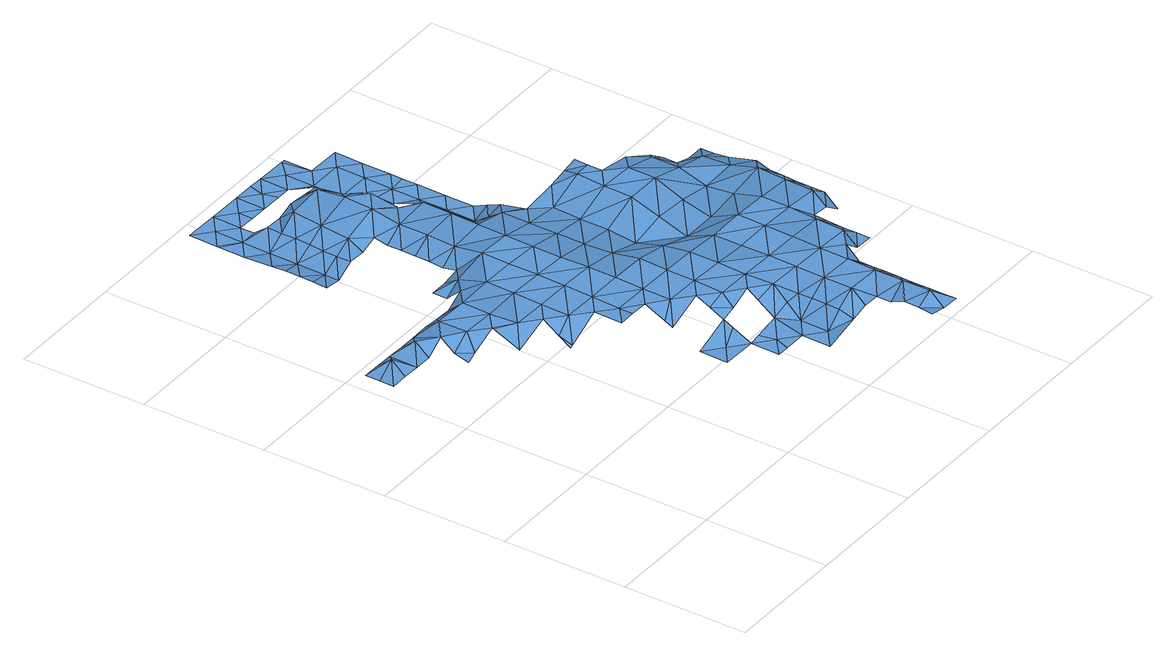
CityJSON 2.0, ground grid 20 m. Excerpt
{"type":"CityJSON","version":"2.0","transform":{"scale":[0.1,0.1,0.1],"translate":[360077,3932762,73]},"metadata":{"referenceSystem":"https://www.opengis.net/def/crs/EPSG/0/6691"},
"CityObjects":{
"waterbody1":{"type":"WaterBody","attributes":{"name":"9","class":"1140","function":"1","WaterBodyRiverFloodingRiskAttribute.description":"5","WaterBodyRiverFloodingRiskAttribute.rankOrg":"1","WaterBodyRiverFloodingRiskAttribute.adminType":"2","WaterBodyRiverFloodingRiskAttribute.scale":"L1"},"geometry":[{"type":"MultiSurface","lod":"1","boundaries":[[[0,1,2]],[[1,3,2]],[[2,4,0]],[[2,5,4]],[[5,2,3]]]}]},
"waterbody2":{"type":"WaterBody","attributes":{"name":"9","class":"1140","function":"1","WaterBodyRiverFloodingRiskAttribute.description":"5","WaterBodyRiverFloodingRiskAttribute.rankOrg":"1","WaterBodyRiverFloodingRiskAttribute.adminType":"2","WaterBodyRiverFloodingRiskAttribute.scale":"L1"},"geometry":[{"type":"MultiSurface","lod":"1","boundaries":[[[6,7,8]],[[9,10,7]],[[6,11,7]],[[7,11,9]],[[11,12,9]],[[13,9,12]],[[14,15,16]],[[17,18,12]],[[11,15,12]],[[7,5,8]],[[10,5,7]],[[16,15,11]],[[15,19,17]],[[14,19,15]],[[17,12,15]],[[18,20,12]],[[12,20,13]]]}]},
"waterbody3":{"type":"WaterBody","attributes":{"name":"9","class":"1140","function":"1","WaterBodyRiverFloodingRiskAttribute.description":"5","WaterBodyRiverFloodingRiskAttribute.rankOrg":"3","WaterBodyRiverFloodingRiskAttribute.adminType":"2","WaterBodyRiverFloodingRiskAttribute.scale":"L1"},"geometry":[{"type":"MultiSurface","lod":"1","boundaries":[[[21,22,23]],[[24,22,21]],[[25,22,24]],[[25,26,22]],[[25,27,26]],[[28,27,25]],[[29,27,28]],[[27,29,30]],[[30,29,31]],[[31,29,32]],[[29,33,32]],[[34,33,29]],[[34,35,33]],[[34,36,35]],[[36,34,37]],[[34,38,37]],[[34,28,38]],[[39,38,28]],[[39,28,40]],[[39,40,41]],[[41,40,42]],[[40,25,42]],[[43,41,42]],[[44,41,43]],[[45,41,44]],[[45,46,41]],[[47,46,45]],[[48,46,47]],[[18,17,49]],[[14,50,51]],[[50,52,51]],[[33,53,54]],[[54,53,55]],[[56,53,35]],[[57,58,59]],[[60,61,57]],[[61,60,62]],[[60,63,62]],[[64,63,60]],[[65,63,64]],[[65,66,63]],[[67,68,69]],[[69,68,70]],[[68,71,70]],[[72,71,68]],[[73,74,75]],[[76,75,74]],[[75,76,77]],[[78,76,79]],[[78,79,80]],[[81,80,79]],[[82,83,79]],[[82,79,74]],[[83,81,79]],[[84,85,86]],[[84,86,87]],[[88,89,90]],[[89,88,91]],[[92,91,88]],[[91,92,93]],[[92,94,93]],[[92,95,94]],[[48,96,9]],[[13,48,9]],[[0,97,98]],[[97,45,98]],[[99,100,101]],[[99,102,100]],[[99,103,102]],[[104,105,43]],[[106,104,43]],[[43,107,106]],[[107,94,106]],[[94,108,106]],[[108,94,95]],[[94,107,93]],[[107,21,93]],[[91,93,109]],[[93,23,109]],[[23,110,109]],[[23,111,110]],[[23,112,111]],[[113,111,112]],[[111,113,114]],[[115,114,113]],[[114,115,116]],[[117,118,119]],[[117,119,120]],[[121,120,119]],[[122,120,121]],[[122,123,120]],[[122,124,123]],[[125,124,122]],[[125,126,124]],[[127,128,121]],[[129,115,130]],[[131,129,130]],[[131,132,129]],[[66,131,133]],[[132,134,129]],[[133,131,130]],[[135,133,130]],[[135,62,133]],[[136,62,135]],[[137,62,136]],[[137,136,138]],[[26,138,136]],[[26,136,139]],[[138,140,137]],[[140,138,27]],[[141,137,140]],[[142,143,144]],[[145,143,142]],[[142,144,141]],[[141,31,142]],[[140,30,141]],[[139,136,135]],[[135,112,139]],[[22,139,112]],[[113,135,130]],[[122,128,125]],[[146,147,148]],[[149,150,151]],[[150,152,151]],[[152,150,75]],[[87,151,152]],[[153,154,155]],[[156,154,153]],[[156,91,154]],[[157,156,153]],[[154,109,155]],[[155,158,159]],[[155,110,158]],[[110,160,158]],[[110,114,160]],[[116,158,160]],[[158,116,148]],[[147,159,158]],[[159,161,151]],[[151,161,149]],[[162,161,159]],[[159,147,162]],[[148,147,158]],[[163,148,164]],[[69,165,166]],[[122,121,128]],[[167,117,120]],[[116,164,148]],[[116,160,114]],[[113,130,115]],[[112,135,113]],[[111,114,110]],[[109,110,155]],[[91,109,154]],[[89,91,156]],[[87,152,84]],[[77,152,75]],[[74,79,76]],[[150,73,75]],[[168,165,70]],[[169,168,70]],[[71,169,70]],[[69,70,165]],[[63,66,133]],[[65,64,170]],[[62,63,133]],[[61,62,137]],[[57,61,58]],[[171,59,58]],[[145,142,172]],[[55,173,54]],[[55,174,173]],[[175,176,177]],[[178,176,175]],[[179,176,178]],[[178,180,179]],[[49,178,175]],[[178,49,51]],[[103,181,102]],[[102,182,100]],[[178,51,52]],[[19,14,51]],[[51,17,19]],[[51,49,17]],[[37,39,46]],[[47,96,48]],[[47,45,97]],[[44,98,45]],[[43,105,44]],[[43,42,107]],[[42,24,107]],[[46,39,41]],[[37,38,39]],[[33,35,53]],[[32,142,31]],[[31,141,30]],[[30,140,27]],[[28,34,29]],[[40,28,25]],[[27,138,26]],[[26,139,22]],[[42,25,24]],[[107,24,21]],[[22,112,23]],[[21,23,93]],[[183,46,48]],[[183,37,46]],[[184,37,183]],[[184,183,49]],[[49,183,20]],[[18,49,20]],[[185,182,186]],[[102,186,182]],[[186,102,187]],[[181,187,102]],[[177,188,175]],[[175,188,184]],[[188,189,184]],[[35,184,189]],[[189,190,35]],[[191,190,189]],[[173,192,54]],[[193,54,192]],[[193,33,54]],[[193,192,194]],[[195,196,197]],[[197,196,198]],[[199,67,200]],[[201,67,199]],[[68,67,201]],[[72,202,203]],[[169,204,168]],[[87,86,205]],[[13,20,48]],[[206,116,115]],[[116,206,164]],[[207,164,206]],[[127,121,208]],[[121,209,208]],[[121,206,209]],[[208,209,129]],[[115,129,209]],[[210,129,134]],[[137,141,211]],[[144,211,141]],[[144,197,211]],[[212,197,144]],[[143,212,144]],[[197,213,211]],[[213,58,211]],[[213,171,58]],[[61,211,58]],[[211,61,137]],[[210,208,129]],[[200,214,215]],[[67,214,200]],[[215,214,123]],[[123,214,120]],[[214,216,120]],[[214,217,216]],[[214,69,217]],[[218,217,69]],[[218,219,217]],[[163,220,148]],[[148,220,146]],[[87,221,151]],[[221,159,151]],[[221,155,159]],[[153,155,221]],[[153,222,157]],[[222,153,205]],[[205,153,221]],[[217,223,224]],[[219,223,217]],[[166,218,69]],[[224,216,217]],[[216,167,120]],[[121,119,206]],[[119,225,206]],[[118,225,119]],[[225,207,206]],[[115,209,206]],[[221,87,205]],[[72,68,202]],[[67,69,214]],[[202,68,201]],[[198,213,197]],[[195,197,212]],[[193,172,142]],[[32,193,142]],[[194,172,193]],[[226,191,189]],[[35,190,56]],[[227,180,186]],[[186,180,178]],[[178,52,186]],[[188,226,189]],[[226,228,191]],[[186,187,227]],[[186,52,185]],[[49,175,184]],[[20,183,48]],[[37,184,36]],[[36,184,35]],[[33,193,32]]]}]},
"waterbody4":{"type":"WaterBody","attributes":{"name":"9","class":"1140","function":"1","WaterBodyRiverFloodingRiskAttribute.description":"5","WaterBodyRiverFloodingRiskAttribute.rankOrg":"2","WaterBodyRiverFloodingRiskAttribute.adminType":"2","WaterBodyRiverFloodingRiskAttribute.scale":"L1"},"geometry":[{"type":"MultiSurface","lod":"1","boundaries":[[[229,126,230]],[[231,232,233]],[[230,234,235]],[[236,237,235]],[[233,234,231]],[[231,234,230]],[[126,231,230]],[[125,231,126]],[[125,128,231]],[[238,239,240]],[[239,241,240]],[[239,242,241]],[[243,242,239]],[[244,242,243]],[[242,244,245]],[[246,247,244]],[[248,249,250]],[[237,249,248]],[[249,237,251]],[[251,237,236]],[[237,230,235]],[[237,229,230]],[[251,252,249]],[[253,237,248]],[[254,255,256]],[[255,254,257]],[[258,259,260]],[[260,259,261]],[[262,261,259]],[[262,263,261]],[[128,127,232]],[[233,232,264]],[[256,265,254]],[[219,266,223]],[[166,165,261]],[[165,260,261]],[[165,168,260]],[[255,257,240]],[[245,267,268]],[[267,269,268]],[[267,247,269]],[[269,270,268]],[[247,267,244]],[[245,244,267]],[[271,242,245]],[[241,242,271]],[[241,255,240]],[[238,240,257]],[[253,229,237]],[[128,232,231]],[[272,273,265]],[[247,246,203]],[[250,247,203]],[[250,274,247]],[[250,249,274]],[[250,201,248]],[[275,201,250]],[[249,252,274]],[[252,276,274]],[[276,269,274]],[[257,254,273]],[[273,254,265]],[[277,257,273]],[[277,273,204]],[[204,273,260]],[[258,260,273]],[[232,208,210]],[[127,208,232]],[[210,264,232]],[[264,210,134]],[[278,266,219]],[[279,266,278]],[[219,218,278]],[[261,218,166]],[[261,278,218]],[[280,279,278]],[[280,278,263]],[[261,263,278]],[[258,273,272]],[[168,204,260]],[[247,274,269]],[[203,275,250]]]}]}
},
"vertices":[
[396,239,24],[339,240,2],[367,216,2],[338,194,2],[395,224,17],[395,193,2],
[414,146,2],[423,169,2],[394,146,2],[452,192,13],[412,192,6],[451,146,2],[480,168,2],[480,191,23],[507,98,16],[479,122,2],[450,99,2],[508,145,23],[508,168,23],[507,122,23],[508,191,23],
[370,401,47],[427,446,39],[371,447,46],[427,400,47],[483,399,38],[484,445,24],[540,398,21],[539,352,42],[596,351,44],[597,397,22],[653,397,30],[652,350,43],[652,304,43],[595,305,44],[651,258,41],[594,259,44],[538,260,43],[538,306,42],[482,307,45],[482,353,45],[425,308,46],[426,354,46],[368,309,46],[396,285,46],[424,261,45],[481,261,44],[452,238,45],[480,214,45],[536,167,43],[535,98,23],[536,121,43],[563,98,22],[680,281,23],[708,303,40],[708,280,21],[679,258,22],[627,559,44],[655,535,37],[684,558,16],[571,560,52],[599,536,51],[542,537,51],[543,583,53],[571,584,52],[547,606,48],[515,607,41],[320,818,51],[320,864,46],[263,819,35],[264,865,39],[292,888,29],[326,887,26],[89,567,25],[61,568,25],[89,544,43],[60,521,25],[88,521,25],[32,522,25],[32,545,45],[3,522,25],[4,545,25],[32,568,25],[4,569,25],[116,497,26],[116,474,20],[131,474,27],[145,497,46],[232,380,19],[228,399,30],[228,380,17],[257,403,46],[284,379,46],[313,402,46],[312,356,45],[284,333,45],[452,220,32],[417,238,32],[396,262,35],[590,5,23],[562,27,31],[562,5,29],[591,28,43],[619,4,23],[340,299,30],[340,286,24],[340,332,46],[369,355,46],[311,333,46],[314,448,47],[315,494,47],[371,493,45],[428,493,35],[429,539,35],[372,540,45],[373,586,45],[316,587,47],[290,703,22],[289,680,22],[318,679,41],[318,725,41],[374,678,46],[375,725,46],[347,748,44],[402,747,20],[403,724,24],[404,747,20],[403,678,24],[403,701,24],[430,631,34],[429,585,35],[458,608,33],[458,614,32],[486,584,29],[459,654,23],[485,538,28],[541,491,51],[598,490,51],[541,445,36],[485,492,28],[597,444,33],[654,443,24],[710,396,42],[739,418,29],[711,442,28],[738,395,22],[231,588,19],[231,565,40],[259,588,35],[146,566,26],[117,567,25],[145,543,46],[117,521,44],[201,450,47],[257,449,47],[258,495,48],[229,426,47],[172,427,27],[259,541,48],[202,542,45],[315,541,47],[174,566,24],[202,565,24],[260,611,19],[288,610,25],[235,842,20],[235,819,19],[290,726,22],[235,865,20],[264,888,20],[571,606,53],[684,535,20],[738,372,22],[737,303,21],[736,280,2],[593,166,42],[621,143,22],[621,166,22],[592,120,42],[621,120,22],[620,97,22],[619,27,23],[563,51,32],[537,214,43],[594,213,42],[563,74,22],[591,74,42],[619,50,23],[622,189,41],[650,212,40],[679,234,21],[679,211,21],[737,326,21],[709,349,40],[737,349,21],[740,488,13],[740,511,13],[711,488,25],[712,511,13],[348,826,37],[348,794,50],[348,841,31],[349,859,28],[349,887,24],[236,889,20],[173,473,46],[317,633,40],[288,633,21],[402,655,24],[373,632,46],[430,654,18],[655,489,37],[739,465,17],[683,512,20],[319,772,49],[347,749,45],[290,749,26],[262,773,31],[234,796,17],[234,773,17],[231,611,19],[201,496,45],[173,471,45],[234,750,17],[262,749,17],[289,657,22],[650,189,21],[620,74,22],[678,188,21],
[404,793,2],[432,770,2],[432,724,2],[431,677,2],[460,700,2],[460,746,2],[461,793,2],[461,818,2],[433,816,2],[265,934,2],[293,934,2],[265,957,2],[294,980,2],[322,957,2],[327,933,2],[350,933,2],[351,979,2],[349,904,16],[378,909,2],[405,840,2],[434,862,2],[377,863,2],[462,839,2],[462,885,2],[405,822,2],[209,958,2],[237,981,2],[181,982,2],[236,935,2],[179,889,2],[178,843,5],[207,866,2],[206,820,2],[178,820,6],[178,797,6],[459,675,14],[180,936,2],[205,750,2],[379,956,2],[401,978,2],[407,932,2],[407,978,2],[328,980,2],[180,932,2],[208,912,2],[434,909,2],[349,862,28],[463,931,2],[236,912,2],[206,773,2],[177,751,5],[177,774,6]
]}
